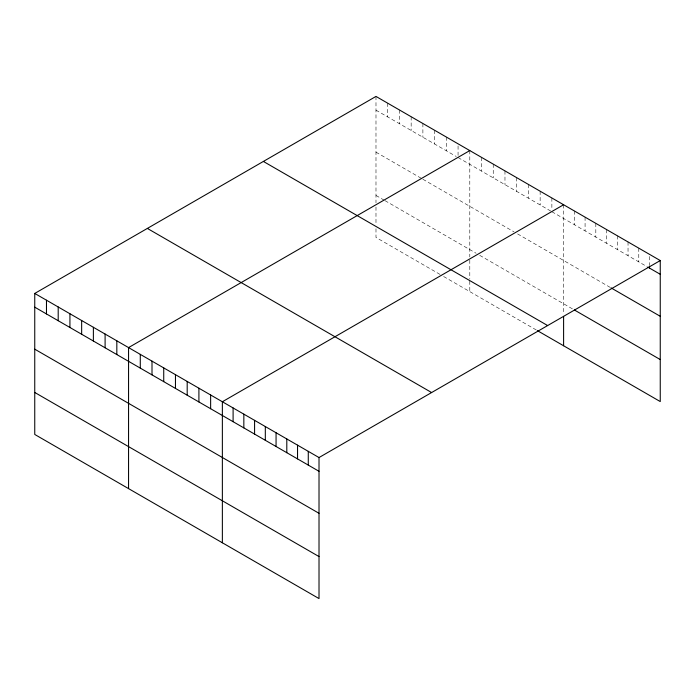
<?xml version="1.0" encoding="UTF-8"?>
<svg xmlns="http://www.w3.org/2000/svg" width="695" height="695" viewBox="0 0 695 695"><rect width="100%" height="100%" fill="white"/><g stroke="black" fill="none" stroke-linecap="round" stroke-linejoin="round"><path stroke-width="0.52" stroke-dasharray="3.48 2.61" d="M375.986 96.423L375.986 202.792M375.986 110.166L456.268 156.514M458.066 157.557L550.97 211.193M551.873 211.714L646.828 266.533M375.986 152.17L421.987 178.728M422.89 179.249L513.987 231.843M517.601 233.928L610.132 287.356M375.986 195.443L384.1 200.134M385.004 200.647L476.11 253.249M479.715 255.334L574.339 309.961M440.031 274.421L375.986 237.447L375.986 226.944M443.636 276.506L536.54 330.142M649.512 256.455L649.512 264.917M638.774 248.141L638.774 261.885M628.037 241.947L628.037 255.682M617.29 235.744L617.29 249.488M606.553 229.541L606.553 243.285M595.815 223.347L595.815 237.082M585.077 217.144L585.077 230.888M574.339 210.941L574.339 224.685M563.602 204.747L563.602 314.262M551.873 197.971L551.873 209.603M540.145 191.203L540.145 204.947M528.426 184.436L528.426 198.171M516.698 177.668L516.698 191.403M504.97 170.892L504.97 184.635M493.242 164.124L493.242 177.868M481.522 157.357L481.522 171.092M469.794 150.58L469.794 256.95M469.794 260.104L469.794 279.008M469.794 281.101L469.794 291.605M458.066 145.933L458.066 155.437M446.338 137.045L446.338 150.789M434.618 130.278L434.618 144.013M422.89 123.502L422.89 137.245M411.162 116.734L411.162 130.478M399.434 109.966L399.434 123.701M387.714 103.199L387.714 116.934M375.986 206.997L375.986 223.799"/><path stroke-width="1.04" d="M34.75 293.438L319.014 457.553L319.014 598.577L34.75 434.453L34.75 293.438L375.986 96.423L660.25 260.547L660.25 401.562L537.443 330.664M469.794 150.58L128.558 347.596L128.558 488.611M563.602 204.747L222.365 401.753L222.365 542.778M319.014 457.553L660.25 260.547M647.723 267.054L660.25 274.282M611.027 287.869L660.25 316.286M574.339 309.961L660.25 359.558M263.379 161.44L547.643 325.555M147.357 228.42L431.621 392.545M34.75 307.173L319.014 471.297M34.75 349.177L319.014 513.301M34.75 392.458L319.014 556.573M649.512 265.968L649.512 268.088M563.602 316.364L563.602 345.762M308.276 451.35L308.276 465.094M297.538 445.156L297.538 458.891M286.8 438.953L286.8 452.697M276.063 432.75L276.063 446.494M265.316 426.556L265.316 440.291M254.579 420.353L254.579 434.097M243.841 414.151L243.841 427.894M233.103 407.956L233.103 421.691M210.637 394.986L210.637 408.721M198.909 388.218L198.909 401.953M187.19 381.442L187.19 395.186M175.461 374.674L175.461 388.418M163.733 367.907L163.733 381.642M152.005 361.139L152.005 374.874M140.286 354.363L140.286 368.107M116.829 340.828L116.829 354.563M105.101 334.052L105.101 347.795M93.382 327.284L93.382 341.028M81.654 320.517L81.654 334.252M69.926 313.749L69.926 327.484M58.198 306.973L58.198 320.716M46.478 300.205L46.478 313.949"/></g></svg>
